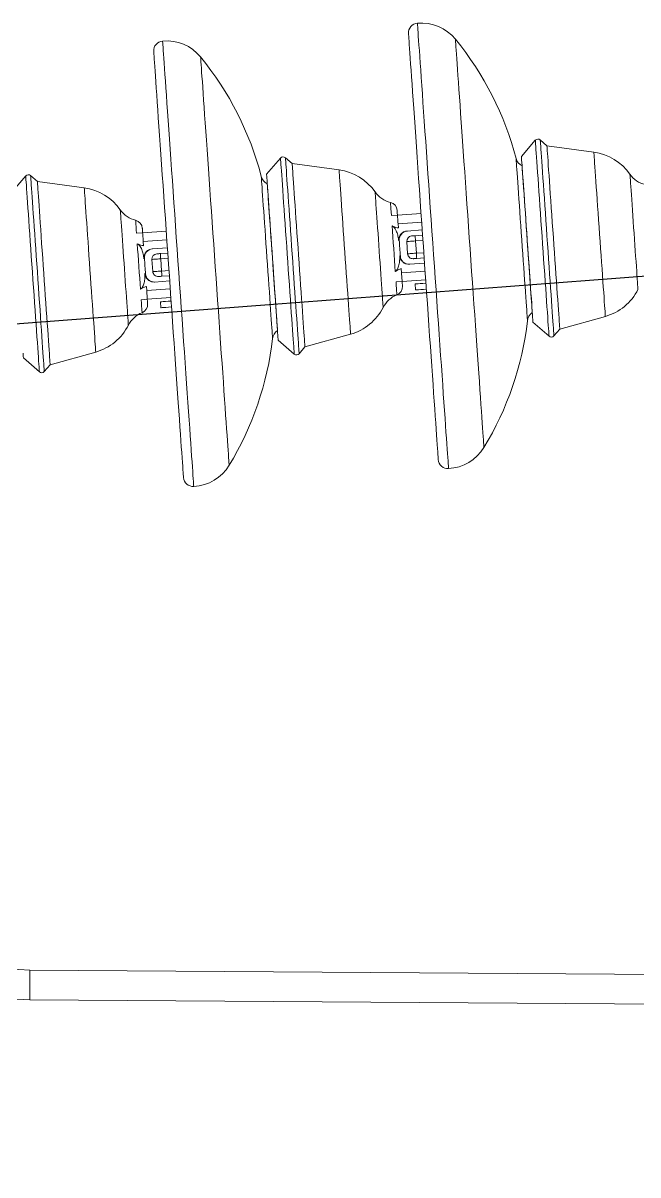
# Model space of a CAD drawing. Header units: millimetres. Extents: x 1587714 to 3094800, y -694377 to -413614.
# Drawn here: x 2255162 to 2255514, y -551498 to -550840 of the extents above; entities that cross this region are included whole.
import ezdxf

# ---------------------------------------------------------------- set-up
doc = ezdxf.new("R2010")
doc.units = ezdxf.units.MM

# ---------------------------------------------------------------- blocks, each defined once
blk = doc.blocks.new('poste RT1 vista lateral')
at = {"color": 7, "linetype": 'Continuous', "lineweight": 15}
for p, q in [((-932.6814, 7838.3448), (-940.6474, 7829.181)), ((-926.0327, 7835.2158), (-929.8599, 7838.5422)), ((-899.2196, 7831.5985), (-926.0327, 7835.2158)), ((-1078.3258, 7828.1605), (-1086.2917, 7818.9967)), ((-1071.677, 7825.0315), (-1075.5042, 7828.3579)), ((-1044.864, 7821.4142), (-1071.677, 7825.0315)), ((-1223.9701, 7817.9762), (-1231.936, 7808.8124)), ((-1217.3214, 7814.8463), (-1221.1485, 7818.1736)), ((-1190.5083, 7811.2299), (-1217.3214, 7814.8463)), ((-1011.4832, 7795.6831), (-1014.9659, 7795.44)), ((-1011.4832, 7795.6831), (-997.9965, 7796.6263)), ((-1157.1276, 7785.4989), (-1160.6103, 7785.2547)), ((-1157.1276, 7785.4989), (-1143.6409, 7786.442)), ((-1011.1344, 7790.6954), (-1010.9693, 7788.3341)), ((-1005.9856, 7786.5193), (-997.3321, 7787.1249)), ((-1156.7787, 7780.5111), (-1156.6136, 7778.1498)), ((-1010.4701, 7781.194), (-1010.7449, 7780.8697)), ((-1006.1607, 7780.493), (-1005.6724, 7773.5102)), ((-1001.382, 7783.8347), (-997.1228, 7784.1322)), ((-1001.1728, 7780.8411), (-1000.6846, 7773.8583)), ((-1151.63, 7776.335), (-1142.9765, 7776.9406)), ((-1147.0265, 7773.6495), (-1142.7672, 7773.948)), ((-1156.1144, 7771.0097), (-1156.3893, 7770.6845)), ((-1151.805, 7770.3087), (-1151.3167, 7763.325)), ((-1146.8171, 7770.6568), (-1146.3289, 7763.674)), ((-1009.1779, 7762.7146), (-1009.343, 7765.075)), ((-1004.6602, 7767.566), (-996.0068, 7768.1715)), ((-996.216, 7771.1642), (-1000.4752, 7770.8657)), ((-1141.8604, 7760.9789), (-1146.1196, 7760.6814)), ((-995.3423, 7758.6701), (-1008.829, 7757.7269)), ((-1154.8222, 7752.5303), (-1154.9873, 7754.8907)), ((-1150.3046, 7757.3817), (-1141.6511, 7757.9863)), ((-1012.3117, 7757.4828), (-1008.829, 7757.7269)), ((-1001.3671, 7756.2926), (-1001.1297, 7752.8975)), ((-1157.9561, 7747.2985), (-1154.4734, 7747.5417)), ((-1140.9867, 7748.4848), (-1154.4734, 7747.5417)), ((-1147.0115, 7746.1083), (-1146.7741, 7742.7132)), ((-934.0206, 7734.4124), (-924.8567, 7726.4464)), ((-918.7083, 7730.4709), (-892.6595, 7737.7846)), ((-1064.3526, 7720.2866), (-1038.3039, 7727.6003)), ((-922.0352, 7726.6438), (-918.7083, 7730.4709)), ((-1079.6649, 7724.2281), (-1070.501, 7716.2621)), ((-1067.6796, 7716.4595), (-1064.3526, 7720.2866)), ((-1225.3092, 7714.0439), (-1216.1454, 7706.0778)), ((-1209.997, 7710.1023), (-1183.9482, 7717.416)), ((-1213.3239, 7706.2752), (-1209.997, 7710.1023)), ((0, 7355.7096), (-1221.5629, 7364.3792)), ((-1221.6837, 7347.3799), (0, 7338.7089))]:
    blk.add_line(p, q, dxfattribs=at)
at = {"color": 8, "linetype": 'Continuous', "lineweight": 15}
for p, q in [((-997.6478, 7791.6386), (-1011.1344, 7790.6954)), ((-1143.2921, 7781.4543), (-1156.7787, 7780.5111)), ((-996.9136, 7781.1396), (-1001.1728, 7780.8411)), ((-1000.6846, 7773.8583), (-996.4253, 7774.1568)), ((-1142.5579, 7770.9553), (-1146.8171, 7770.6568)), ((-1146.3289, 7763.674), (-1142.0696, 7763.9716)), ((-1009.1779, 7762.7146), (-995.6911, 7763.6578)), ((-1154.8222, 7752.5303), (-1141.3355, 7753.4726))]:
    blk.add_line(p, q, dxfattribs=at)
at = {"color": 5, "linetype": 'Continuous', "lineweight": 15, "flags": 128}
for points in [[(-1000.0762, 7905.2327), (-1000.0731, 7905.1888), (-1000.0483, 7904.834), (-999.9987, 7904.1264), (-999.9247, 7903.0669), (-999.8262, 7901.6593), (-999.7037, 7899.9064), (-999.5574, 7897.815), (-999.3878, 7895.3888), (-999.1953, 7892.6356), (-998.9805, 7889.5638), (-998.7439, 7886.1802), (-998.4862, 7882.4952), (-998.2082, 7878.5193), (-997.9106, 7874.264), (-997.5943, 7869.7398), (-997.26, 7864.96), (-996.9088, 7859.9379), (-996.5417, 7854.6879), (-996.1596, 7849.2234), (-995.7637, 7843.5614), (-995.3549, 7837.7163), (-994.9346, 7831.7044), (-994.5038, 7825.5436), (-994.0637, 7819.2503), (-993.6156, 7812.8417), (-993.1607, 7806.3366), (-992.7003, 7799.7525), (-992.2356, 7793.1073), (-991.7681, 7786.4211), (-991.2988, 7779.711), (-990.8293, 7772.9962), (-990.3607, 7766.2947), (-989.8944, 7759.6266), (-989.4317, 7753.01), (-988.9739, 7746.4631), (-988.5222, 7740.0038), (-988.0781, 7733.6514), (-987.6425, 7727.422), (-987.2166, 7721.3337), (-986.802, 7715.4028), (-986.3995, 7709.6474), (-986.0104, 7704.0818), (-985.6356, 7698.7231), (-985.2763, 7693.5847), (-984.9335, 7688.6828), (-984.6081, 7684.0289), (-984.301, 7679.6372), (-984.0131, 7675.5202), (-983.7452, 7671.6883), (-983.4979, 7668.153), (-983.2721, 7664.9239), (-983.0684, 7662.0104), (-982.8873, 7659.4203), (-982.7292, 7657.16), (-982.5948, 7655.2374), (-982.4843, 7653.6572), (-982.398, 7652.4231), (-982.3362, 7651.5391), (-982.299, 7651.0079), (-982.2866, 7650.8305)], [(-1005.1805, 7899.3628), (-1005.1681, 7899.1835), (-1005.1307, 7898.6485), (-1005.0685, 7897.7587), (-1004.9816, 7896.517), (-1004.8703, 7894.9263), (-1004.735, 7892.9913), (-1004.576, 7890.7177), (-1004.3939, 7888.1133), (-1004.1891, 7885.1845), (-1003.9622, 7881.9401), (-1003.714, 7878.3896), (-1003.4451, 7874.5444), (-1003.1562, 7870.414), (-1002.8484, 7866.0119), (-1002.5225, 7861.3513), (-1002.1794, 7856.4446), (-1001.8201, 7851.3062), (-1001.4458, 7845.9523), (-1001.0574, 7840.3981), (-1000.6562, 7834.6598), (-1000.2431, 7828.7547), (-999.8197, 7822.6988), (-999.3871, 7816.5114), (-998.9464, 7810.2105), (-998.4991, 7803.8132), (-998.0465, 7797.3387), (-997.5896, 7790.808), (-997.1302, 7784.2371), (-996.6695, 7777.6482), (-996.2087, 7771.0583), (-995.7493, 7764.4885), (-995.2925, 7757.9567), (-994.8398, 7751.4832), (-994.3924, 7745.086), (-993.9518, 7738.7841), (-993.5191, 7732.5966), (-993.0957, 7726.5418), (-992.6827, 7720.6357), (-992.2815, 7714.8974), (-991.8931, 7709.3432), (-991.5188, 7703.9893), (-991.1595, 7698.8518), (-990.8164, 7693.9452), (-990.4904, 7689.2836), (-990.1826, 7684.8814), (-989.8938, 7680.752), (-989.6249, 7676.9059), (-989.3766, 7673.3563), (-989.1497, 7670.1119), (-988.9449, 7667.1832), (-988.7628, 7664.5777), (-988.6039, 7662.3051), (-988.4686, 7660.3701), (-988.3574, 7658.7794), (-988.2705, 7657.5367), (-988.2082, 7656.647), (-988.1708, 7656.112), (-988.1584, 7655.9336)], [(-1145.7205, 7895.0484), (-1145.7174, 7895.0036), (-1145.6926, 7894.6497), (-1145.6432, 7893.9421), (-1145.569, 7892.8826), (-1145.4707, 7891.475), (-1145.3481, 7889.7221), (-1145.2019, 7887.6307), (-1145.0322, 7885.2046), (-1144.8397, 7882.4513), (-1144.6248, 7879.3795), (-1144.3883, 7875.9959), (-1144.1305, 7872.3109), (-1143.8525, 7868.335), (-1143.555, 7864.0797), (-1143.2386, 7859.5555), (-1142.9043, 7854.7757), (-1142.5531, 7849.7536), (-1142.1861, 7844.5027), (-1141.8039, 7839.0391), (-1141.408, 7833.3771), (-1140.9993, 7827.5321), (-1140.5789, 7821.5201), (-1140.1481, 7815.3594), (-1139.7081, 7809.0661), (-1139.2599, 7802.6574), (-1138.8051, 7796.1524), (-1138.3446, 7789.5682), (-1137.88, 7782.923), (-1137.4124, 7776.2368), (-1136.9432, 7769.5267), (-1136.4736, 7762.8109), (-1136.0051, 7756.1104), (-1135.5387, 7749.4423), (-1135.0761, 7742.8257), (-1134.6182, 7736.2788), (-1134.1667, 7729.8195), (-1133.7224, 7723.4662), (-1133.2868, 7717.2368), (-1132.8611, 7711.1485), (-1132.4463, 7705.2186), (-1132.0439, 7699.4631), (-1131.6547, 7693.8975), (-1131.28, 7688.5388), (-1130.9207, 7683.4004), (-1130.5779, 7678.4985), (-1130.2524, 7673.8446), (-1129.9453, 7669.4529), (-1129.6574, 7665.3359), (-1129.3895, 7661.504), (-1129.1423, 7657.9688), (-1128.9166, 7654.7396), (-1128.7128, 7651.8261), (-1128.5316, 7649.236), (-1128.3736, 7646.9758), (-1128.2392, 7645.0531), (-1128.1286, 7643.4729), (-1128.0424, 7642.2389), (-1127.9805, 7641.3548), (-1127.9433, 7640.8236), (-1127.9309, 7640.6462)], [(-1150.825, 7889.1776), (-1150.8124, 7888.9992), (-1150.775, 7888.4642), (-1150.7128, 7887.5744), (-1150.6259, 7886.3328), (-1150.5147, 7884.7411), (-1150.3794, 7882.807), (-1150.2204, 7880.5335), (-1150.0383, 7877.929), (-1149.8335, 7874.9993), (-1149.6066, 7871.7558), (-1149.3583, 7868.2053), (-1149.0894, 7864.3591), (-1148.8007, 7860.2297), (-1148.4929, 7855.8276), (-1148.1668, 7851.166), (-1147.8237, 7846.2594), (-1147.4644, 7841.1219), (-1147.0901, 7835.768), (-1146.7017, 7830.2138), (-1146.3005, 7824.4755), (-1145.8875, 7818.5704), (-1145.4641, 7812.5145), (-1145.0314, 7806.3271), (-1144.5908, 7800.0252), (-1144.1434, 7793.6289), (-1143.6908, 7787.1544), (-1143.2341, 7780.6227), (-1142.7746, 7774.0529), (-1142.3138, 7767.4639), (-1141.853, 7760.874), (-1141.3936, 7754.3042), (-1140.9369, 7747.7725), (-1140.4841, 7741.2989), (-1140.0369, 7734.9017), (-1139.5962, 7728.5998), (-1139.1635, 7722.4123), (-1138.7401, 7716.3565), (-1138.3272, 7710.4514), (-1137.9259, 7704.7131), (-1137.5375, 7699.1589), (-1137.1631, 7693.805), (-1136.8038, 7688.6675), (-1136.4607, 7683.7609), (-1136.1348, 7679.0993), (-1135.827, 7674.6972), (-1135.5382, 7670.5678), (-1135.2692, 7666.7216), (-1135.021, 7663.172), (-1134.7942, 7659.9276), (-1134.5894, 7656.9989), (-1134.4072, 7654.3934), (-1134.2482, 7652.1208), (-1134.1129, 7650.1858), (-1134.0017, 7648.5951), (-1133.9148, 7647.3525), (-1133.8525, 7646.4627), (-1133.8152, 7645.9277), (-1133.8027, 7645.7493)], [(-943.6726, 7827.8811), (-943.6603, 7827.7047), (-943.6234, 7827.1782), (-943.5622, 7826.3037), (-943.4773, 7825.0887), (-943.3692, 7823.5428), (-943.2388, 7821.6784), (-943.087, 7819.5078), (-942.9151, 7817.0493), (-942.7243, 7814.3198), (-942.516, 7811.3415), (-942.2919, 7808.1372), (-942.0537, 7804.7307), (-941.8031, 7801.1477), (-941.5422, 7797.416), (-941.2729, 7793.5641), (-940.9971, 7789.6206), (-940.717, 7785.6152), (-940.4349, 7781.5802), (-940.1527, 7777.5452), (-939.8727, 7773.5398), (-939.5969, 7769.5963), (-939.3275, 7765.7444), (-939.0666, 7762.0127), (-938.816, 7758.4298), (-938.5778, 7755.0232), (-938.3537, 7751.8189), (-938.1455, 7748.8406), (-937.9547, 7746.1112), (-937.7827, 7743.6526), (-937.6309, 7741.482), (-937.5005, 7739.6176), (-937.3924, 7738.0717), (-937.3075, 7736.8567), (-937.2464, 7735.9822), (-937.2095, 7735.4558), (-937.1973, 7735.2793)], [(-1089.3169, 7817.6968), (-1089.3046, 7817.5204), (-1089.2678, 7816.993), (-1089.2066, 7816.1194), (-1089.1216, 7814.9045), (-1089.0136, 7813.3585), (-1088.8832, 7811.4941), (-1088.7313, 7809.3235), (-1088.5594, 7806.864), (-1088.3686, 7804.1356), (-1088.1603, 7801.1572), (-1087.9363, 7797.9529), (-1087.698, 7794.5464), (-1087.4476, 7790.9634), (-1087.1866, 7787.2317), (-1086.9172, 7783.3798), (-1086.6415, 7779.4363), (-1086.3615, 7775.4309), (-1086.0793, 7771.3959), (-1085.797, 7767.36), (-1085.517, 7763.3555), (-1085.2413, 7759.4121), (-1084.9718, 7755.5602), (-1084.7109, 7751.8284), (-1084.4604, 7748.2455), (-1084.2221, 7744.839), (-1083.9981, 7741.6337), (-1083.7899, 7738.6563), (-1083.599, 7735.9269), (-1083.4271, 7733.4683), (-1083.2754, 7731.2977), (-1083.145, 7729.4323), (-1083.0368, 7727.8874), (-1082.9518, 7726.6724), (-1082.8908, 7725.7979), (-1082.8538, 7725.2705), (-1082.8416, 7725.095)]]:
    blk.add_lwpolyline(points, dxfattribs=at)
at = {"color": 8, "linetype": 'Continuous', "lineweight": 15, "flags": 128}
for points in [[(-978.3505, 7896.127), (-978.3381, 7895.9496), (-978.301, 7895.4194), (-978.2392, 7894.5363), (-978.153, 7893.3041), (-978.0428, 7891.7267), (-977.9085, 7889.8079), (-977.7509, 7887.5544), (-977.5705, 7884.9728), (-977.3675, 7882.0698), (-977.1427, 7878.8569), (-976.8969, 7875.3417), (-976.6309, 7871.5346), (-976.3451, 7867.449), (-976.0407, 7863.0955), (-975.7186, 7858.4893), (-975.3796, 7853.6427), (-975.025, 7848.5701), (-974.6557, 7843.2887), (-974.2728, 7837.8127), (-973.8775, 7832.1602), (-973.471, 7826.3476), (-973.0546, 7820.3928), (-972.6296, 7814.3141), (-972.1971, 7808.1295), (-971.7585, 7801.8582), (-971.3152, 7795.5182), (-970.8685, 7789.1304), (-970.4198, 7782.7132), (-969.9703, 7776.2854), (-969.5216, 7769.8681), (-969.0749, 7763.4804), (-968.6316, 7757.1404), (-968.193, 7750.869), (-967.7605, 7744.6845), (-967.3354, 7738.6048), (-966.919, 7732.65), (-966.5126, 7726.8384), (-966.1173, 7721.185), (-965.7344, 7715.7099), (-965.3651, 7710.4285), (-965.0105, 7705.3559), (-964.6715, 7700.5093), (-964.3494, 7695.9021), (-964.045, 7691.5495), (-963.7592, 7687.463), (-963.4932, 7683.6569), (-963.2472, 7680.1417), (-963.0225, 7676.9278), (-962.8196, 7674.0258), (-962.6391, 7671.4442), (-962.4816, 7669.1906), (-962.3473, 7667.2719), (-962.2371, 7665.6945), (-962.1509, 7664.4623), (-962.0891, 7663.5792), (-962.052, 7663.049), (-962.0396, 7662.8716)], [(-1123.9948, 7885.9427), (-1123.9824, 7885.7653), (-1123.9453, 7885.2351), (-1123.8835, 7884.352), (-1123.7975, 7883.1198), (-1123.6871, 7881.5415), (-1123.553, 7879.6237), (-1123.3954, 7877.3701), (-1123.2148, 7874.7876), (-1123.0119, 7871.8855), (-1122.7872, 7868.6726), (-1122.5414, 7865.1564), (-1122.2752, 7861.3503), (-1121.9894, 7857.2648), (-1121.6851, 7852.9112), (-1121.3629, 7848.305), (-1121.0239, 7843.4575), (-1120.6693, 7838.3858), (-1120.3, 7833.1044), (-1119.9171, 7827.6284), (-1119.5218, 7821.9759), (-1119.1154, 7816.1633), (-1118.699, 7810.2086), (-1118.2739, 7804.1298), (-1117.8414, 7797.9453), (-1117.4028, 7791.6739), (-1116.9596, 7785.3339), (-1116.5128, 7778.9462), (-1116.0641, 7772.5279), (-1115.6147, 7766.1011), (-1115.1659, 7759.6838), (-1114.7192, 7753.2952), (-1114.2759, 7746.9561), (-1113.8374, 7740.6847), (-1113.4049, 7734.4992), (-1112.9798, 7728.4205), (-1112.5634, 7722.4658), (-1112.1569, 7716.6531), (-1111.7617, 7711.0007), (-1111.3788, 7705.5256), (-1111.0095, 7700.2432), (-1110.6548, 7695.1716), (-1110.3159, 7690.325), (-1109.9937, 7685.7178), (-1109.6893, 7681.3653), (-1109.4037, 7677.2788), (-1109.1375, 7673.4726), (-1108.8917, 7669.9574), (-1108.6669, 7666.7435), (-1108.4639, 7663.8415), (-1108.2835, 7661.2599), (-1108.1259, 7659.0064), (-1107.9917, 7657.0876), (-1107.8814, 7655.5102), (-1107.7952, 7654.278), (-1107.7335, 7653.3949), (-1107.6963, 7652.8637), (-1107.6839, 7652.6873)], [(-932.6814, 7838.3448), (-932.6783, 7838.3009), (-932.6536, 7837.9471), (-932.6044, 7837.2424), (-932.5308, 7836.1914), (-932.4335, 7834.8), (-932.313, 7833.0767), (-932.1702, 7831.0339), (-932.0058, 7828.6831), (-931.8209, 7826.0396), (-931.6168, 7823.1204), (-931.3946, 7819.9437), (-931.1559, 7816.5295), (-930.9021, 7812.8989), (-930.6348, 7809.0765), (-930.3556, 7805.0845), (-930.0665, 7800.9503), (-929.7691, 7796.6979), (-929.4655, 7792.3548), (-929.1574, 7787.9488), (-928.8469, 7783.5085), (-928.5359, 7779.0606), (-928.2263, 7774.6336), (-927.9202, 7770.2563), (-927.6194, 7765.9552), (-927.3259, 7761.7581), (-927.0416, 7757.6916), (-926.7681, 7753.7816), (-926.5074, 7750.0527), (-926.2609, 7746.527), (-926.0302, 7743.2292), (-925.8169, 7740.1783), (-925.6223, 7737.3955), (-925.4475, 7734.8959), (-925.2939, 7732.6977), (-925.162, 7730.8123), (-925.0531, 7729.254), (-924.9676, 7728.0324), (-924.9061, 7727.1531), (-924.8691, 7726.6238), (-924.8567, 7726.4464), (-924.8567, 7726.4464)], [(-929.8599, 7838.5422), (-929.8568, 7838.4984), (-929.832, 7838.1445), (-929.7828, 7837.4398), (-929.7092, 7836.3888), (-929.612, 7834.9974), (-929.4915, 7833.2741), (-929.3486, 7831.2314), (-929.1843, 7828.8805), (-928.9994, 7826.237), (-928.7953, 7823.3178), (-928.5731, 7820.1411), (-928.3344, 7816.7269), (-928.0805, 7813.0963), (-927.8132, 7809.274), (-927.534, 7805.2819), (-927.245, 7801.1467), (-926.9476, 7796.8953), (-926.6439, 7792.5522), (-926.3359, 7788.1463), (-926.0253, 7783.7059), (-925.7143, 7779.258), (-925.4047, 7774.8311), (-925.0986, 7770.4537), (-924.7979, 7766.1526), (-924.5045, 7761.9555), (-924.22, 7757.889), (-923.9467, 7753.979), (-923.6858, 7750.2491), (-923.4393, 7746.7244), (-923.2088, 7743.4266), (-922.9954, 7740.3758), (-922.8008, 7737.592), (-922.6261, 7735.0934), (-922.4723, 7732.8942), (-922.3404, 7731.0097), (-922.2315, 7729.4514), (-922.146, 7728.2288), (-922.0846, 7727.3505), (-922.0475, 7726.8212), (-922.0352, 7726.6438)], [(-899.2196, 7831.5985), (-899.2072, 7831.4202), (-899.1697, 7830.8861), (-899.1079, 7830.0002), (-899.0218, 7828.7699), (-898.9124, 7827.204), (-898.7802, 7825.3148), (-898.6264, 7823.1156), (-898.4522, 7820.6246), (-898.259, 7817.8599), (-898.048, 7814.8425), (-897.8209, 7811.5962), (-897.5796, 7808.1448), (-897.3258, 7804.5151), (-897.0614, 7800.7348), (-896.7885, 7796.8323), (-896.5091, 7792.8374), (-896.2254, 7788.7795), (-895.9395, 7784.692), (-895.6537, 7780.6036), (-895.3699, 7776.5467), (-895.0906, 7772.5508), (-894.8178, 7768.6484), (-894.5534, 7764.868), (-894.2996, 7761.2383), (-894.0582, 7757.787), (-893.8312, 7754.5407), (-893.6202, 7751.5233), (-893.4269, 7748.7586), (-893.2527, 7746.2676), (-893.099, 7744.0693), (-892.9668, 7742.1792), (-892.8574, 7740.6132), (-892.7713, 7739.383), (-892.7093, 7738.497), (-892.672, 7737.963), (-892.6595, 7737.7846), (-892.6595, 7737.7846)], [(-1078.3258, 7828.1605), (-1078.3227, 7828.1167), (-1078.298, 7827.7628), (-1078.2487, 7827.0581), (-1078.1751, 7826.0071), (-1078.0778, 7824.6157), (-1077.9574, 7822.8924), (-1077.8145, 7820.8497), (-1077.6501, 7818.4988), (-1077.4652, 7815.8553), (-1077.2611, 7812.9361), (-1077.0391, 7809.7594), (-1076.8003, 7806.3443), (-1076.5464, 7802.7146), (-1076.2791, 7798.8923), (-1076, 7794.9002), (-1075.7108, 7790.765), (-1075.4135, 7786.5126), (-1075.1098, 7782.1705), (-1074.8017, 7777.7646), (-1074.4912, 7773.3243), (-1074.1802, 7768.8763), (-1073.8706, 7764.4494), (-1073.5646, 7760.072), (-1073.2638, 7755.7709), (-1072.9703, 7751.5738), (-1072.6859, 7747.5073), (-1072.4125, 7743.5973), (-1072.1517, 7739.8674), (-1071.9052, 7736.3427), (-1071.6746, 7733.0449), (-1071.4613, 7729.9941), (-1071.2667, 7727.2103), (-1071.0919, 7724.7117), (-1070.9382, 7722.5125), (-1070.8064, 7720.628), (-1070.6974, 7719.0697), (-1070.6119, 7717.8471), (-1070.5505, 7716.9688), (-1070.5134, 7716.4395), (-1070.501, 7716.2621), (-1070.501, 7716.2621)], [(-1075.5042, 7828.3579), (-1075.5011, 7828.3141), (-1075.4765, 7827.9603), (-1075.4271, 7827.2555), (-1075.3537, 7826.2045), (-1075.2563, 7824.8131), (-1075.1359, 7823.0898), (-1074.9929, 7821.0471), (-1074.8286, 7818.6963), (-1074.6438, 7816.0527), (-1074.4396, 7813.1335), (-1074.2175, 7809.9558), (-1073.9787, 7806.5417), (-1073.7249, 7802.912), (-1073.4575, 7799.0887), (-1073.1785, 7795.0976), (-1072.8893, 7790.9625), (-1072.592, 7786.71), (-1072.2883, 7782.3679), (-1071.9802, 7777.962), (-1071.6696, 7773.5217), (-1071.3586, 7769.0737), (-1071.0491, 7764.6468), (-1070.743, 7760.2694), (-1070.4423, 7755.9683), (-1070.1488, 7751.7712), (-1069.8644, 7747.7047), (-1069.591, 7743.7947), (-1069.3301, 7740.0649), (-1069.0837, 7736.5401), (-1068.8531, 7733.2423), (-1068.6398, 7730.1915), (-1068.4451, 7727.4077), (-1068.2704, 7724.9091), (-1068.1166, 7722.7099), (-1067.9849, 7720.8254), (-1067.8759, 7719.2671), (-1067.7904, 7718.0445), (-1067.7289, 7717.1662), (-1067.6919, 7716.6369), (-1067.6796, 7716.4595)], [(-1223.9701, 7817.9762), (-1223.967, 7817.9324), (-1223.9423, 7817.5786), (-1223.8931, 7816.8738), (-1223.8195, 7815.8228), (-1223.7223, 7814.4314), (-1223.6018, 7812.7081), (-1223.4588, 7810.6644), (-1223.2944, 7808.3136), (-1223.1097, 7805.671), (-1222.9054, 7802.7518), (-1222.6834, 7799.5741), (-1222.4446, 7796.16), (-1222.1908, 7792.5303), (-1221.9234, 7788.707), (-1221.6443, 7784.7159), (-1221.3551, 7780.5808), (-1221.0578, 7776.3283), (-1220.7542, 7771.9862), (-1220.446, 7767.5803), (-1220.1356, 7763.14), (-1219.8245, 7758.692), (-1219.515, 7754.2651), (-1219.2089, 7749.8877), (-1218.9081, 7745.5866), (-1218.6146, 7741.3895), (-1218.3303, 7737.323), (-1218.0569, 7733.413), (-1217.7961, 7729.6832), (-1217.5496, 7726.1584), (-1217.3189, 7722.8606), (-1217.1057, 7719.8098), (-1216.911, 7717.026), (-1216.7362, 7714.5274), (-1216.5825, 7712.3282), (-1216.4507, 7710.4437), (-1216.3418, 7708.8854), (-1216.2563, 7707.6628), (-1216.1948, 7706.7845), (-1216.1578, 7706.2552), (-1216.1454, 7706.0778), (-1216.1454, 7706.0778)], [(-1221.1485, 7818.1736), (-1221.1454, 7818.1298), (-1221.1208, 7817.776), (-1221.0715, 7817.0712), (-1220.998, 7816.0203), (-1220.9007, 7814.6279), (-1220.7802, 7812.9056), (-1220.6374, 7810.8618), (-1220.473, 7808.511), (-1220.2881, 7805.8684), (-1220.084, 7802.9482), (-1219.8618, 7799.7715), (-1219.623, 7796.3574), (-1219.3692, 7792.7277), (-1219.102, 7788.9044), (-1218.8228, 7784.9133), (-1218.5337, 7780.7782), (-1218.2363, 7776.5257), (-1217.9326, 7772.1837), (-1217.6246, 7767.7777), (-1217.3141, 7763.3364), (-1217.003, 7758.8894), (-1216.6935, 7754.4625), (-1216.3873, 7750.0842), (-1216.0866, 7745.784), (-1215.7931, 7741.5869), (-1215.5088, 7737.5205), (-1215.2353, 7733.6104), (-1214.9746, 7729.8806), (-1214.728, 7726.3558), (-1214.4974, 7723.058), (-1214.2841, 7720.0072), (-1214.0894, 7717.2234), (-1213.9147, 7714.7248), (-1213.761, 7712.5256), (-1213.6292, 7710.6411), (-1213.5202, 7709.0828), (-1213.4347, 7707.8602), (-1213.3732, 7706.9819), (-1213.3363, 7706.4517), (-1213.3239, 7706.2752)], [(-1044.864, 7821.4142), (-1044.8515, 7821.2359), (-1044.8142, 7820.7018), (-1044.7522, 7819.8159), (-1044.6661, 7818.5856), (-1044.5567, 7817.0197), (-1044.4246, 7815.1295), (-1044.2708, 7812.9313), (-1044.0966, 7810.4403), (-1043.9033, 7807.6756), (-1043.6923, 7804.6582), (-1043.4653, 7801.4119), (-1043.2239, 7797.9605), (-1042.9701, 7794.3308), (-1042.7057, 7790.5505), (-1042.4328, 7786.648), (-1042.1535, 7782.6521), (-1041.8698, 7778.5952), (-1041.5839, 7774.5068), (-1041.2981, 7770.4194), (-1041.0144, 7766.3615), (-1040.7349, 7762.3665), (-1040.4621, 7758.4641), (-1040.1977, 7754.6837), (-1039.9439, 7751.054), (-1039.7026, 7747.6027), (-1039.4755, 7744.3564), (-1039.2646, 7741.339), (-1039.0713, 7738.5743), (-1038.8971, 7736.0833), (-1038.7433, 7733.8841), (-1038.6112, 7731.9949), (-1038.5017, 7730.4289), (-1038.4156, 7729.1987), (-1038.3537, 7728.3127), (-1038.3163, 7727.7787), (-1038.3039, 7727.6003), (-1038.3039, 7727.6003)], [(-878.6245, 7819.031), (-878.6214, 7818.9871), (-878.5971, 7818.6381), (-878.5484, 7817.9438), (-878.4763, 7816.9119), (-878.3813, 7815.552), (-878.2644, 7813.8802), (-878.1268, 7811.9137), (-877.9702, 7809.6735), (-877.796, 7807.1826), (-877.6061, 7804.4674), (-877.4026, 7801.5578), (-877.1877, 7798.4831), (-876.9635, 7795.2778), (-876.7325, 7791.9743), (-876.4971, 7788.6078), (-876.2599, 7785.2147), (-876.0232, 7781.831), (-875.7897, 7778.4913), (-875.5618, 7775.2326), (-875.3419, 7772.0883), (-875.1325, 7769.0928), (-874.9356, 7766.2766), (-874.7533, 7763.6702), (-874.5876, 7761.3013), (-874.4404, 7759.1946), (-874.3129, 7757.3731), (-874.2068, 7755.8548), (-874.1231, 7754.658), (-874.0627, 7753.794), (-874.0261, 7753.2713), (-874.014, 7753.0968)], [(-1190.5083, 7811.2299), (-1190.4959, 7811.0516), (-1190.4585, 7810.5175), (-1190.3966, 7809.6316), (-1190.3105, 7808.4013), (-1190.201, 7806.8354), (-1190.0689, 7804.9452), (-1189.9151, 7802.747), (-1189.7409, 7800.256), (-1189.5476, 7797.4913), (-1189.3366, 7794.4739), (-1189.1096, 7791.2276), (-1188.8683, 7787.7762), (-1188.6145, 7784.1465), (-1188.3501, 7780.3662), (-1188.0773, 7776.4628), (-1187.7978, 7772.4679), (-1187.5141, 7768.4109), (-1187.2283, 7764.3225), (-1186.9424, 7760.2341), (-1186.6587, 7756.1772), (-1186.3794, 7752.1822), (-1186.1064, 7748.2798), (-1185.8421, 7744.4994), (-1185.5883, 7740.8688), (-1185.3469, 7737.4184), (-1185.1199, 7734.1712), (-1184.9089, 7731.1547), (-1184.7156, 7728.39), (-1184.5414, 7725.899), (-1184.3876, 7723.6998), (-1184.2555, 7721.8106), (-1184.146, 7720.2446), (-1184.06, 7719.0144), (-1183.998, 7718.1284), (-1183.9607, 7717.5944), (-1183.9482, 7717.416), (-1183.9482, 7717.416)], [(-1024.2688, 7808.8467), (-1024.2658, 7808.8028), (-1024.2414, 7808.4538), (-1024.1929, 7807.7595), (-1024.1206, 7806.7267), (-1024.0256, 7805.3677), (-1023.9087, 7803.6959), (-1023.7712, 7801.7294), (-1023.6145, 7799.4883), (-1023.4403, 7796.9973), (-1023.2505, 7794.2832), (-1023.047, 7791.3725), (-1022.832, 7788.2988), (-1022.6079, 7785.0926), (-1022.3768, 7781.79), (-1022.1415, 7778.4235), (-1021.9042, 7775.0304), (-1021.6675, 7771.6467), (-1021.434, 7768.307), (-1021.2062, 7765.0483), (-1020.9863, 7761.904), (-1020.7768, 7758.9076), (-1020.5799, 7756.0923), (-1020.3976, 7753.4859), (-1020.232, 7751.117), (-1020.0847, 7749.0103), (-1019.9572, 7747.1888), (-1019.8511, 7745.6706), (-1019.7675, 7744.4737), (-1019.707, 7743.6087), (-1019.6705, 7743.0871), (-1019.6583, 7742.9116)], [(-1169.9132, 7798.6615), (-1169.9101, 7798.6186), (-1169.8857, 7798.2695), (-1169.8372, 7797.5752), (-1169.765, 7796.5424), (-1169.6699, 7795.1834), (-1169.5531, 7793.5116), (-1169.4155, 7791.5452), (-1169.2589, 7789.304), (-1169.0846, 7786.813), (-1168.8948, 7784.0989), (-1168.6913, 7781.1882), (-1168.4764, 7778.1146), (-1168.2522, 7774.9083), (-1168.0213, 7771.6048), (-1167.7858, 7768.2393), (-1167.5486, 7764.8461), (-1167.312, 7761.4615), (-1167.0784, 7758.1227), (-1166.8505, 7754.864), (-1166.6307, 7751.7197), (-1166.4211, 7748.7233), (-1166.2243, 7745.9071), (-1166.042, 7743.3007), (-1165.8763, 7740.9317), (-1165.729, 7738.826), (-1165.6017, 7737.0036), (-1165.4956, 7735.4863), (-1165.4118, 7734.2894), (-1165.3513, 7733.4244), (-1165.3148, 7732.9028), (-1165.3026, 7732.7273)], [(-1014.9659, 7795.44), (-1015.1078, 7797.4684), (-1015.2292, 7799.2032), (-1015.3283, 7800.6222), (-1015.4039, 7801.7037), (-1015.4549, 7802.4333), (-1015.4806, 7802.8004), (-1015.4838, 7802.8462)], [(-1160.6103, 7785.2547), (-1160.7521, 7787.2832), (-1160.8735, 7789.0189), (-1160.9726, 7790.4379), (-1161.0482, 7791.5184), (-1161.0992, 7792.248), (-1161.125, 7792.6161), (-1161.1282, 7792.6619)], [(-1011.7938, 7750.0765), (-1011.797, 7750.1223), (-1011.8228, 7750.4895), (-1011.8738, 7751.219), (-1011.9494, 7752.3005), (-1012.0485, 7753.7196), (-1012.1699, 7755.4543), (-1012.3117, 7757.4828)], [(-1157.4382, 7739.8922), (-1157.4414, 7739.938), (-1157.4671, 7740.3052), (-1157.5181, 7741.0347), (-1157.5937, 7742.1162), (-1157.6928, 7743.5343), (-1157.8142, 7745.27), (-1157.9561, 7747.2985)], [(-1221.5629, 7364.3792), (-1221.5633, 7364.3334), (-1221.5659, 7363.9634), (-1221.571, 7363.2405), (-1221.5784, 7362.1962), (-1221.5878, 7360.8754), (-1221.5988, 7359.3371), (-1221.6107, 7357.6472), (-1221.6234, 7355.88), (-1221.6359, 7354.1129), (-1221.6478, 7352.423), (-1221.6588, 7350.8837), (-1221.6682, 7349.5629), (-1221.6756, 7348.5186), (-1221.6807, 7347.7957), (-1221.6833, 7347.4267), (-1221.6837, 7347.3799)]]:
    blk.add_lwpolyline(points, dxfattribs=at)
at = {"color": 7, "linetype": 'Continuous', "lineweight": 15, "flags": 128}
for points in [[(-926.0327, 7835.2158), (-926.0202, 7835.0365), (-925.9828, 7834.5015), (-925.9207, 7833.6127), (-925.8342, 7832.3777), (-925.7242, 7830.8041), (-925.5913, 7828.9034), (-925.4364, 7826.6881), (-925.2605, 7824.1723), (-925.0649, 7821.3751), (-924.8509, 7818.3138), (-924.6198, 7815.0113), (-924.3736, 7811.4884), (-924.1136, 7807.77), (-923.8415, 7803.8809), (-923.5596, 7799.8488), (-923.2696, 7795.7003), (-922.9733, 7791.4631), (-922.6729, 7787.1687), (-922.3705, 7782.8438), (-922.0681, 7778.5189), (-921.7678, 7774.2236), (-921.4714, 7769.9864), (-921.1814, 7765.8379), (-920.8994, 7761.8058), (-920.6274, 7757.9167), (-920.3674, 7754.1983), (-920.1211, 7750.6754), (-919.8901, 7747.3729), (-919.6761, 7744.3116), (-919.4805, 7741.5144), (-919.3047, 7738.9996), (-919.1497, 7736.7833), (-919.0168, 7734.8826), (-918.9067, 7733.309), (-918.8203, 7732.074), (-918.7582, 7731.1852), (-918.7208, 7730.6502), (-918.7083, 7730.4709)], [(-1071.677, 7825.0315), (-1071.6645, 7824.8522), (-1071.6271, 7824.3172), (-1071.565, 7823.4284), (-1071.4787, 7822.1934), (-1071.3686, 7820.6198), (-1071.2357, 7818.7191), (-1071.0807, 7816.5028), (-1070.9048, 7813.988), (-1070.7092, 7811.1908), (-1070.4952, 7808.1295), (-1070.2643, 7804.827), (-1070.0179, 7801.3041), (-1069.7579, 7797.5857), (-1069.486, 7793.6966), (-1069.2039, 7789.6645), (-1068.9139, 7785.516), (-1068.6176, 7781.2788), (-1068.3172, 7776.9835), (-1068.0148, 7772.6586), (-1067.7124, 7768.3337), (-1067.4121, 7764.0393), (-1067.1158, 7759.8021), (-1066.8257, 7755.6536), (-1066.5438, 7751.6215), (-1066.2718, 7747.7324), (-1066.0118, 7744.014), (-1065.7654, 7740.4912), (-1065.5345, 7737.1886), (-1065.3204, 7734.1273), (-1065.1248, 7731.3302), (-1064.949, 7728.8144), (-1064.794, 7726.599), (-1064.6611, 7724.6983), (-1064.551, 7723.1247), (-1064.4647, 7721.8897), (-1064.4025, 7721.0009), (-1064.3651, 7720.4659), (-1064.3526, 7720.2866)], [(-940.6474, 7829.181), (-940.6443, 7829.1371), (-940.6198, 7828.7871), (-940.571, 7828.089), (-940.4982, 7827.0476), (-940.402, 7825.6714), (-940.283, 7823.9701), (-940.1422, 7821.9569), (-939.9807, 7819.6471), (-939.7995, 7817.0559), (-939.6, 7814.2045), (-939.3839, 7811.1126), (-939.1525, 7807.8034), (-938.9077, 7804.3025), (-938.6511, 7800.6346), (-938.3849, 7796.8266), (-938.1109, 7792.908), (-937.8311, 7788.9073), (-937.5477, 7784.8542), (-937.2627, 7780.7772), (-936.9782, 7776.7088), (-936.6962, 7772.6777), (-936.4191, 7768.7142), (-936.1487, 7764.848), (-935.8872, 7761.1067), (-935.6362, 7757.519), (-935.3979, 7754.1106), (-935.1739, 7750.9072), (-934.9659, 7747.9327), (-934.7754, 7745.209), (-934.604, 7742.7561), (-934.4526, 7740.5922), (-934.3226, 7738.7335), (-934.215, 7737.1933), (-934.1304, 7735.9841), (-934.0694, 7735.1134), (-934.0327, 7734.5879), (-934.0206, 7734.4124)], [(-1086.2917, 7818.9967), (-1086.2886, 7818.9528), (-1086.2642, 7818.6028), (-1086.2153, 7817.9038), (-1086.1425, 7816.8633), (-1086.0463, 7815.4871), (-1085.9273, 7813.7858), (-1085.7865, 7811.7726), (-1085.625, 7809.4618), (-1085.4438, 7806.8717), (-1085.2445, 7804.0192), (-1085.0282, 7800.9284), (-1084.7968, 7797.6191), (-1084.552, 7794.1182), (-1084.2956, 7790.4503), (-1084.0292, 7786.6423), (-1083.7553, 7782.7237), (-1083.4755, 7778.723), (-1083.192, 7774.6689), (-1082.907, 7770.5929), (-1082.6225, 7766.5246), (-1082.3407, 7762.4934), (-1082.0635, 7758.5299), (-1081.7931, 7754.6637), (-1081.5315, 7750.9224), (-1081.2806, 7747.3347), (-1081.0422, 7743.9263), (-1080.8182, 7740.7229), (-1080.6103, 7737.7484), (-1080.4198, 7735.0247), (-1080.2483, 7732.5718), (-1080.097, 7730.408), (-1079.967, 7728.5492), (-1079.8593, 7727.0091), (-1079.7747, 7725.7988), (-1079.7139, 7724.9291), (-1079.6772, 7724.4036), (-1079.6649, 7724.2281)], [(-940.2655, 7823.6992), (-940.253, 7823.5209), (-940.2156, 7822.9859), (-940.1537, 7822.0999), (-940.0676, 7820.8697), (-939.9583, 7819.3066), (-939.8267, 7817.4231), (-939.6737, 7815.2363), (-939.5007, 7812.7635), (-939.3094, 7810.0264), (-939.1012, 7807.049), (-938.8779, 7803.8561), (-938.6415, 7800.4744), (-938.3939, 7796.9344), (-938.1372, 7793.2637), (-937.8738, 7789.4967), (-937.6058, 7785.6629), (-937.3354, 7781.7967), (-937.0651, 7777.9305), (-936.797, 7774.0977), (-936.5335, 7770.3297), (-936.277, 7766.66), (-936.0294, 7763.119), (-935.7929, 7759.7382), (-935.5696, 7756.5453), (-935.3614, 7753.5679), (-935.17, 7750.8309), (-934.9971, 7748.358), (-934.8442, 7746.1712), (-934.7125, 7744.2877), (-934.6031, 7742.7237), (-934.5172, 7741.4944), (-934.4552, 7740.6085), (-934.4178, 7740.0734), (-934.4053, 7739.8942), (-934.4053, 7739.8942)], [(-1217.3214, 7814.8463), (-1217.3089, 7814.6679), (-1217.2715, 7814.132), (-1217.2094, 7813.2441), (-1217.123, 7812.0091), (-1217.0129, 7810.4355), (-1216.88, 7808.5349), (-1216.725, 7806.3185), (-1216.5492, 7803.8037), (-1216.3536, 7801.0056), (-1216.1395, 7797.9453), (-1215.9086, 7794.6417), (-1215.6622, 7791.1198), (-1215.4022, 7787.4005), (-1215.1303, 7783.5124), (-1214.8483, 7779.4793), (-1214.5582, 7775.3308), (-1214.2619, 7771.0946), (-1213.9617, 7766.7992), (-1213.6592, 7762.4743), (-1213.3568, 7758.1494), (-1213.0564, 7753.854), (-1212.7601, 7749.6178), (-1212.4701, 7745.4693), (-1212.1881, 7741.4372), (-1211.9161, 7737.5481), (-1211.6561, 7733.8297), (-1211.4099, 7730.3069), (-1211.1788, 7727.0043), (-1210.9649, 7723.943), (-1210.7692, 7721.1459), (-1210.5933, 7718.6301), (-1210.4384, 7716.4147), (-1210.3054, 7714.514), (-1210.1954, 7712.9405), (-1210.109, 7711.7054), (-1210.0469, 7710.8166), (-1210.0095, 7710.2816), (-1209.997, 7710.1023)], [(-1085.9099, 7813.5149), (-1085.8974, 7813.3366), (-1085.8599, 7812.8016), (-1085.798, 7811.9156), (-1085.712, 7810.6854), (-1085.6027, 7809.1223), (-1085.471, 7807.2388), (-1085.318, 7805.0511), (-1085.1452, 7802.5792), (-1084.9537, 7799.8421), (-1084.7456, 7796.8647), (-1084.5223, 7793.6709), (-1084.2858, 7790.2901), (-1084.0382, 7786.7491), (-1083.7817, 7783.0794), (-1083.5182, 7779.3124), (-1083.2501, 7775.4786), (-1082.9797, 7771.6124), (-1082.7094, 7767.7462), (-1082.4414, 7763.9134), (-1082.1779, 7760.1454), (-1081.9213, 7756.4757), (-1081.6737, 7752.9347), (-1081.4373, 7749.5539), (-1081.214, 7746.361), (-1081.0057, 7743.3827), (-1080.8144, 7740.6466), (-1080.6414, 7738.1737), (-1080.4885, 7735.986), (-1080.3568, 7734.1034), (-1080.2475, 7732.5394), (-1080.1615, 7731.3101), (-1080.0995, 7730.4232), (-1080.0621, 7729.8892), (-1080.0497, 7729.7099), (-1080.0497, 7729.7099)], [(-1225.5036, 7716.8248), (-1225.4191, 7715.6146), (-1225.3582, 7714.7439), (-1225.3215, 7714.2193), (-1225.3092, 7714.0439)], [(-1011.6686, 7798.3344), (-1011.6568, 7798.1656), (-1011.6215, 7797.6611), (-1011.5634, 7796.8295), (-1011.4832, 7795.6831)], [(-1011.1344, 7790.6954), (-1011.2025, 7791.6682), (-1011.268, 7792.6037), (-1011.3282, 7793.4668), (-1011.3811, 7794.2221), (-1011.4245, 7794.843), (-1011.4567, 7795.3036), (-1011.4766, 7795.5878), (-1011.4832, 7795.6831)], [(-1157.3129, 7788.1501), (-1157.3011, 7787.9813), (-1157.2658, 7787.4768), (-1157.2077, 7786.6452), (-1157.1276, 7785.4989)], [(-1156.7787, 7780.5111), (-1156.8468, 7781.4839), (-1156.9123, 7782.4194), (-1156.9726, 7783.2816), (-1157.0254, 7784.0378), (-1157.0688, 7784.6577), (-1157.101, 7785.1193), (-1157.1209, 7785.4025), (-1157.1276, 7785.4989)], [(-1012.7278, 7763.4327), (-1012.942, 7766.4959), (-1013.1677, 7769.7241), (-1013.4013, 7773.0639), (-1013.6388, 7776.4609), (-1013.8764, 7779.8579), (-1014.1099, 7783.1986), (-1014.3357, 7786.4268), (-1014.5498, 7789.489)], [(-1158.3722, 7753.2485), (-1158.5863, 7756.3107), (-1158.8121, 7759.5398), (-1159.0456, 7762.8796), (-1159.2832, 7766.2766), (-1159.5207, 7769.6736), (-1159.7543, 7773.0143), (-1159.98, 7776.2425), (-1160.1942, 7779.3047)], [(-1010.4701, 7781.194), (-1010.3924, 7780.082), (-1010.3139, 7778.9614), (-1010.2351, 7777.8351), (-1010.1561, 7776.705), (-1010.0771, 7775.5749), (-1009.9983, 7774.4477), (-1009.9199, 7773.3271), (-1009.8422, 7772.2161)], [(-1001.1728, 7780.8411), (-1002.1459, 7780.7734), (-1003.0816, 7780.7086), (-1003.9439, 7780.6475), (-1004.6998, 7780.5951), (-1005.32, 7780.5512), (-1005.781, 7780.5197), (-1006.0648, 7780.4997), (-1006.1607, 7780.493)], [(-1003.3773, 7783.6945), (-1003.3389, 7783.6974), (-1003.2254, 7783.705), (-1003.041, 7783.7183), (-1002.7929, 7783.7355), (-1002.4905, 7783.7565), (-1002.1456, 7783.7813), (-1001.7713, 7783.807), (-1001.382, 7783.8347)], [(-1001.382, 7783.8347), (-1001.3781, 7783.7765), (-1001.3662, 7783.6068), (-1001.3468, 7783.3302), (-1001.3208, 7782.9573), (-1001.2891, 7782.5043), (-1001.2529, 7781.9865), (-1001.2136, 7781.4257), (-1001.1728, 7780.8411)], [(-1149.0216, 7773.5102), (-1148.9832, 7773.5131), (-1148.8697, 7773.5207), (-1148.6853, 7773.5341), (-1148.4372, 7773.5512), (-1148.1349, 7773.5722), (-1147.7899, 7773.596), (-1147.4157, 7773.6228), (-1147.0265, 7773.6495)], [(-1147.0265, 7773.6495), (-1147.0224, 7773.5922), (-1147.0105, 7773.4225), (-1146.9912, 7773.1459), (-1146.9651, 7772.773), (-1146.9334, 7772.32), (-1146.8972, 7771.8022), (-1146.858, 7771.2414), (-1146.8171, 7770.6568)], [(-1005.6724, 7773.5102), (-1005.5765, 7773.5169), (-1005.2927, 7773.536), (-1004.8317, 7773.5684), (-1004.2115, 7773.6123), (-1003.4556, 7773.6647), (-1002.5932, 7773.7248), (-1001.6575, 7773.7906), (-1000.6846, 7773.8583)], [(-1000.6846, 7773.8583), (-1000.6437, 7773.2747), (-1000.6044, 7772.7129), (-1000.5682, 7772.1961), (-1000.5365, 7771.7421), (-1000.5105, 7771.3702), (-1000.4912, 7771.0936), (-1000.4793, 7770.9239), (-1000.4752, 7770.8657)], [(-1156.1144, 7771.0097), (-1156.0367, 7769.8977), (-1155.9583, 7768.7771), (-1155.8794, 7767.6508), (-1155.8005, 7766.5207), (-1155.7215, 7765.3906), (-1155.6427, 7764.2634), (-1155.5642, 7763.1428), (-1155.4865, 7762.0318)], [(-1146.8171, 7770.6568), (-1147.7902, 7770.5891), (-1148.7259, 7770.5233), (-1149.5883, 7770.4632), (-1150.3441, 7770.4108), (-1150.9644, 7770.3669), (-1151.4253, 7770.3345), (-1151.7091, 7770.3154), (-1151.805, 7770.3087)], [(-1000.4752, 7770.8657), (-1000.8644, 7770.839), (-1001.2388, 7770.8123), (-1001.5836, 7770.7884), (-1001.8861, 7770.7675), (-1002.1341, 7770.7503), (-1002.3186, 7770.7369), (-1002.432, 7770.7293), (-1002.4704, 7770.7264)], [(-1151.3167, 7763.325), (-1151.2209, 7763.3317), (-1150.937, 7763.3517), (-1150.476, 7763.3841), (-1149.8558, 7763.428), (-1149.1, 7763.4804), (-1148.2376, 7763.5405), (-1147.302, 7763.6063), (-1146.3289, 7763.674)], [(-1146.1196, 7760.6814), (-1146.5089, 7760.6547), (-1146.8831, 7760.628), (-1147.2281, 7760.6041), (-1147.5304, 7760.5832), (-1147.7784, 7760.565), (-1147.9629, 7760.5526), (-1148.0763, 7760.545), (-1148.1147, 7760.5422)], [(-1146.3289, 7763.674), (-1146.2881, 7763.0904), (-1146.2488, 7762.5287), (-1146.2126, 7762.0118), (-1146.1809, 7761.5578), (-1146.1548, 7761.1859), (-1146.1355, 7760.9093), (-1146.1236, 7760.7386), (-1146.1196, 7760.6814)], [(-1008.829, 7757.7269), (-1008.8357, 7757.8223), (-1008.8556, 7758.1065), (-1008.8878, 7758.5671), (-1008.9312, 7759.187), (-1008.984, 7759.9432), (-1009.0443, 7760.8054), (-1009.1098, 7761.7409), (-1009.1779, 7762.7146)], [(-1154.4734, 7747.5417), (-1154.48, 7747.638), (-1154.4999, 7747.9222), (-1154.5321, 7748.3828), (-1154.5755, 7749.0027), (-1154.6284, 7749.759), (-1154.6886, 7750.6211), (-1154.7541, 7751.5566), (-1154.8222, 7752.5303)], [(-1008.829, 7757.7269), (-1008.7489, 7756.5806), (-1008.6908, 7755.749), (-1008.6555, 7755.2445), (-1008.6437, 7755.0757)], [(-995.2063, 7756.7236), (-996.8929, 7756.6054), (-998.4398, 7756.4976), (-999.6816, 7756.4108), (-1000.5941, 7756.3469), (-1001.1592, 7756.3078), (-1001.3662, 7756.2926), (-1001.3671, 7756.2926)], [(-994.9688, 7753.3286), (-996.6554, 7753.2103), (-998.2025, 7753.1025), (-999.4443, 7753.0158), (-1000.3566, 7752.9519), (-1000.9218, 7752.9118), (-1001.1288, 7752.8975), (-1001.1297, 7752.8975)], [(-1154.4734, 7747.5417), (-1154.3932, 7746.3963), (-1154.3351, 7745.5637), (-1154.2998, 7745.0602), (-1154.288, 7744.8905)], [(-1140.8506, 7746.5394), (-1142.5372, 7746.4211), (-1144.0843, 7746.3133), (-1145.3261, 7746.2265), (-1146.2384, 7746.1627), (-1146.8036, 7746.1226), (-1147.0106, 7746.1083), (-1147.0115, 7746.1083)], [(-1140.6133, 7743.1443), (-1142.2997, 7743.026), (-1143.8468, 7742.9183), (-1145.0886, 7742.8305), (-1146.001, 7742.7676), (-1146.5662, 7742.7275), (-1146.7732, 7742.7132), (-1146.7741, 7742.7132)]]:
    blk.add_lwpolyline(points, dxfattribs=at)
at = {"color": 5, "linetype": 'Continuous', "lineweight": 15}
for centre, radius, start, end in [((-999.694, 7899.7461), 5.5, 93.9849222, 184), ((-997.758, 7880.2929), 25.0474, 39.2099706, 95.310398), ((-1145.3383, 7889.5616), 5.5, 93.9849222, 184), ((-1143.4024, 7870.1085), 25.0474, 39.2099706, 95.310398), ((-1117.8145, 7782.3299), 180, 14.6572209, 39.213083), ((-1263.4588, 7772.1454), 180, 14.6572209, 39.213083), ((-937.3838, 7829.5261), 6.5003, 194.6572211, 243.6844764), ((-1083.0282, 7819.3416), 6.5003, 194.6572211, 243.6844764), ((-930.7408, 7734.5256), 6.5003, 124.3155236, 173.3427789), ((-1115.9839, 7756.1514), 180, 328.786917, 353.3427791), ((-1076.3851, 7724.3412), 6.5003, 124.3155236, 173.3427789), ((-1261.6283, 7745.967), 180, 328.786917, 353.3427791), ((-983.462, 7675.8504), 25.0474, 272.689602, 328.7900295), ((-982.6717, 7656.3171), 5.5, 184, 274.0150778), ((-1129.1063, 7665.6659), 25.0474, 272.689602, 328.7900295), ((-1128.3161, 7646.1327), 5.5, 184, 274.0150778)]:
    blk.add_arc(centre, radius, start, end, dxfattribs=at)
at = {"color": 7, "linetype": 'Continuous', "lineweight": 15}
for centre, radius, start, end in [((-931.172, 7837.033), 2, 49, 139), ((-903.2301, 7801.8679), 30, 34.89653, 82.3175809), ((-1076.8164, 7826.8486), 2, 49, 139), ((-1222.4607, 7816.6642), 2, 49, 139), ((-1048.8744, 7791.6835), 30, 34.89653, 82.3175809), ((-866.3217, 7827.6122), 15, 214.89653, 256.4367254), ((-1194.5188, 7781.499), 30, 34.89653, 82.3175809), ((-1011.966, 7817.4278), 15, 214.89653, 256.4367254), ((-1157.6104, 7807.2434), 15, 214.89653, 256.4367254), ((-1016.6564, 7797.9856), 5, 4, 76.4367254), ((-1162.3008, 7787.8011), 5, 4, 76.4367254), ((-1005.4822, 7781.5427), 5, 94, 184), ((-1003.1679, 7780.7021), 3, 94, 184), ((-1151.1266, 7771.3582), 5, 94, 184), ((-1148.8123, 7770.5176), 3, 94, 184), ((-1004.8544, 7772.5646), 5, 184, 274), ((-1002.6796, 7773.7191), 3, 184, 274), ((-1150.4988, 7762.3802), 5, 184, 274), ((-1148.324, 7763.5347), 3, 184, 274), ((-1013.6315, 7754.7266), 5, 291.5632746, 4), ((-900.7687, 7766.6679), 30, 285.6824191, 333.10347), ((-1006.2809, 7736.1263), 15, 111.5632746, 153.10347), ((-1151.9252, 7725.9419), 15, 111.5632746, 153.10347), ((-1159.2758, 7744.5421), 5, 291.5632746, 4), ((-1046.413, 7756.4835), 30, 285.6824191, 333.10347), ((-1192.0574, 7746.299), 30, 285.6824191, 333.10347), ((-923.5446, 7727.9562), 2, 229, 319), ((-1069.189, 7717.7718), 2, 229, 319), ((-1214.8333, 7707.5874), 2, 229, 319), ((-1220.9136, 7455.8772), 91.5, 206.5927742, 269.5933565), ((-1220.9136, 7455.8772), 108.5, 206.5927742, 269.5933565)]:
    blk.add_arc(centre, radius, start, end, dxfattribs=at)
for points, knots in [([(-1014.5498, 7789.489), (-1013.6201, 7789.0487), (-1012.4668, 7788.5025), (-1011.2126, 7788.3615), (-1010.9693, 7788.3341)], [0, 0, 0, 0, 0.80604837, 1, 1, 1, 1]), ([(-1014.5498, 7789.489), (-1014.0934, 7789.1437), (-1012.9343, 7788.2664), (-1011.8972, 7786.095), (-1011.1499, 7783.5444), (-1010.8806, 7781.7663), (-1010.7449, 7780.8697)], [0, 0, 0, 0, 0.17522284, 0.44504227, 0.72015815, 1, 1, 1, 1]), ([(-1010.7449, 7780.8697), (-1010.7633, 7781.4119), (-1010.8002, 7782.4953), (-1010.1608, 7784.0425), (-1009.0803, 7785.3348), (-1007.6287, 7786.2523), (-1006.5194, 7786.4326), (-1005.9856, 7786.5193)], [0, 0, 0, 0, 0.19590966, 0.39150889, 0.59335868, 0.80428405, 1, 1, 1, 1]), ([(-1160.1942, 7779.3047), (-1159.2645, 7778.8644), (-1158.1112, 7778.3182), (-1156.8569, 7778.1772), (-1156.6136, 7778.1498)], [0, 0, 0, 0, 0.80605411, 1, 1, 1, 1]), ([(-1160.1942, 7779.3047), (-1159.7378, 7778.9594), (-1158.5786, 7778.0822), (-1157.5415, 7775.9107), (-1156.794, 7773.3599), (-1156.525, 7771.5814), (-1156.3893, 7770.6845)], [0, 0, 0, 0, 0.17521392, 0.44500529, 0.72009253, 1, 1, 1, 1]), ([(-1156.3893, 7770.6845), (-1156.4076, 7771.2266), (-1156.4443, 7772.3103), (-1155.8055, 7773.858), (-1154.7245, 7775.1505), (-1153.273, 7776.068), (-1152.1638, 7776.2483), (-1151.63, 7776.335)], [0, 0, 0, 0, 0.19589091, 0.39157361, 0.59341281, 0.80431743, 1, 1, 1, 1]), ([(-1010.1595, 7772.4993), (-1010.1676, 7771.5999), (-1010.1836, 7769.8039), (-1010.5552, 7767.1853), (-1011.2966, 7765.0422), (-1012.1809, 7763.8639), (-1012.6529, 7763.4918), (-1012.7278, 7763.4327)], [0, 0, 0, 0, 0.2777683, 0.55467698, 0.81435644, 0.97052545, 1, 1, 1, 1]), ([(-1010.1595, 7772.4993), (-1010.1564, 7772.4981), (-1009.9542, 7772.4166), (-1009.8978, 7772.3155), (-1009.8422, 7772.2161)], [0, 0, 0, 0, 0.0155878, 1, 1, 1, 1]), ([(-1004.6602, 7767.566), (-1005.2478, 7767.5829), (-1006.423, 7767.6168), (-1008.0439, 7768.4052), (-1009.3099, 7769.6373), (-1010.0418, 7771.0907), (-1010.1249, 7772.0843), (-1010.1595, 7772.4993)], [0, 0, 0, 0, 0.21239038, 0.42470883, 0.63839059, 0.84893745, 1, 1, 1, 1]), ([(-1009.343, 7765.075), (-1010.3105, 7764.7373), (-1011.511, 7764.3185), (-1012.5301, 7763.5767), (-1012.7278, 7763.4327)], [0, 0, 0, 0, 0.80597721, 1, 1, 1, 1]), ([(-1155.804, 7762.3141), (-1155.812, 7761.415), (-1155.828, 7759.6193), (-1156.1995, 7757.0009), (-1156.941, 7754.858), (-1157.8251, 7753.6795), (-1158.2972, 7753.3075), (-1158.3722, 7753.2485)], [0, 0, 0, 0, 0.27769445, 0.55462779, 0.81433037, 0.97051328, 1, 1, 1, 1]), ([(-1155.804, 7762.3141), (-1155.8008, 7762.3131), (-1155.5979, 7762.252), (-1155.5418, 7762.141), (-1155.4865, 7762.0318)], [0, 0, 0, 0, 0.01552814, 1, 1, 1, 1]), ([(-1150.3046, 7757.3817), (-1150.8922, 7757.3986), (-1152.0674, 7757.4326), (-1153.6882, 7758.2209), (-1154.9544, 7759.453), (-1155.6859, 7760.9062), (-1155.7692, 7761.8994), (-1155.804, 7762.3141)], [0, 0, 0, 0, 0.21240154, 0.42475869, 0.63846618, 0.84903212, 1, 1, 1, 1]), ([(-1154.9873, 7754.8907), (-1155.9548, 7754.553), (-1157.1553, 7754.1341), (-1158.1745, 7753.3924), (-1158.3722, 7753.2485)], [0, 0, 0, 0, 0.80595634, 1, 1, 1, 1])]:
    blk.add_open_spline(points, degree=3, knots=knots, dxfattribs=at)

msp = doc.modelspace()

# ---------------------------------------------------------------- linework, layer by layer
at = {"color": 5}
msp.add_arc((2224825.192, -149545.2872), 402611.0256, 267.361191804, 274.509386243, dxfattribs=at)

# ---------------------------------------------------------------- block references
msp.add_blockref('poste RT1 vista lateral', (2256387.7201, -558745.6049))

doc.saveas('drawing.dxf')
